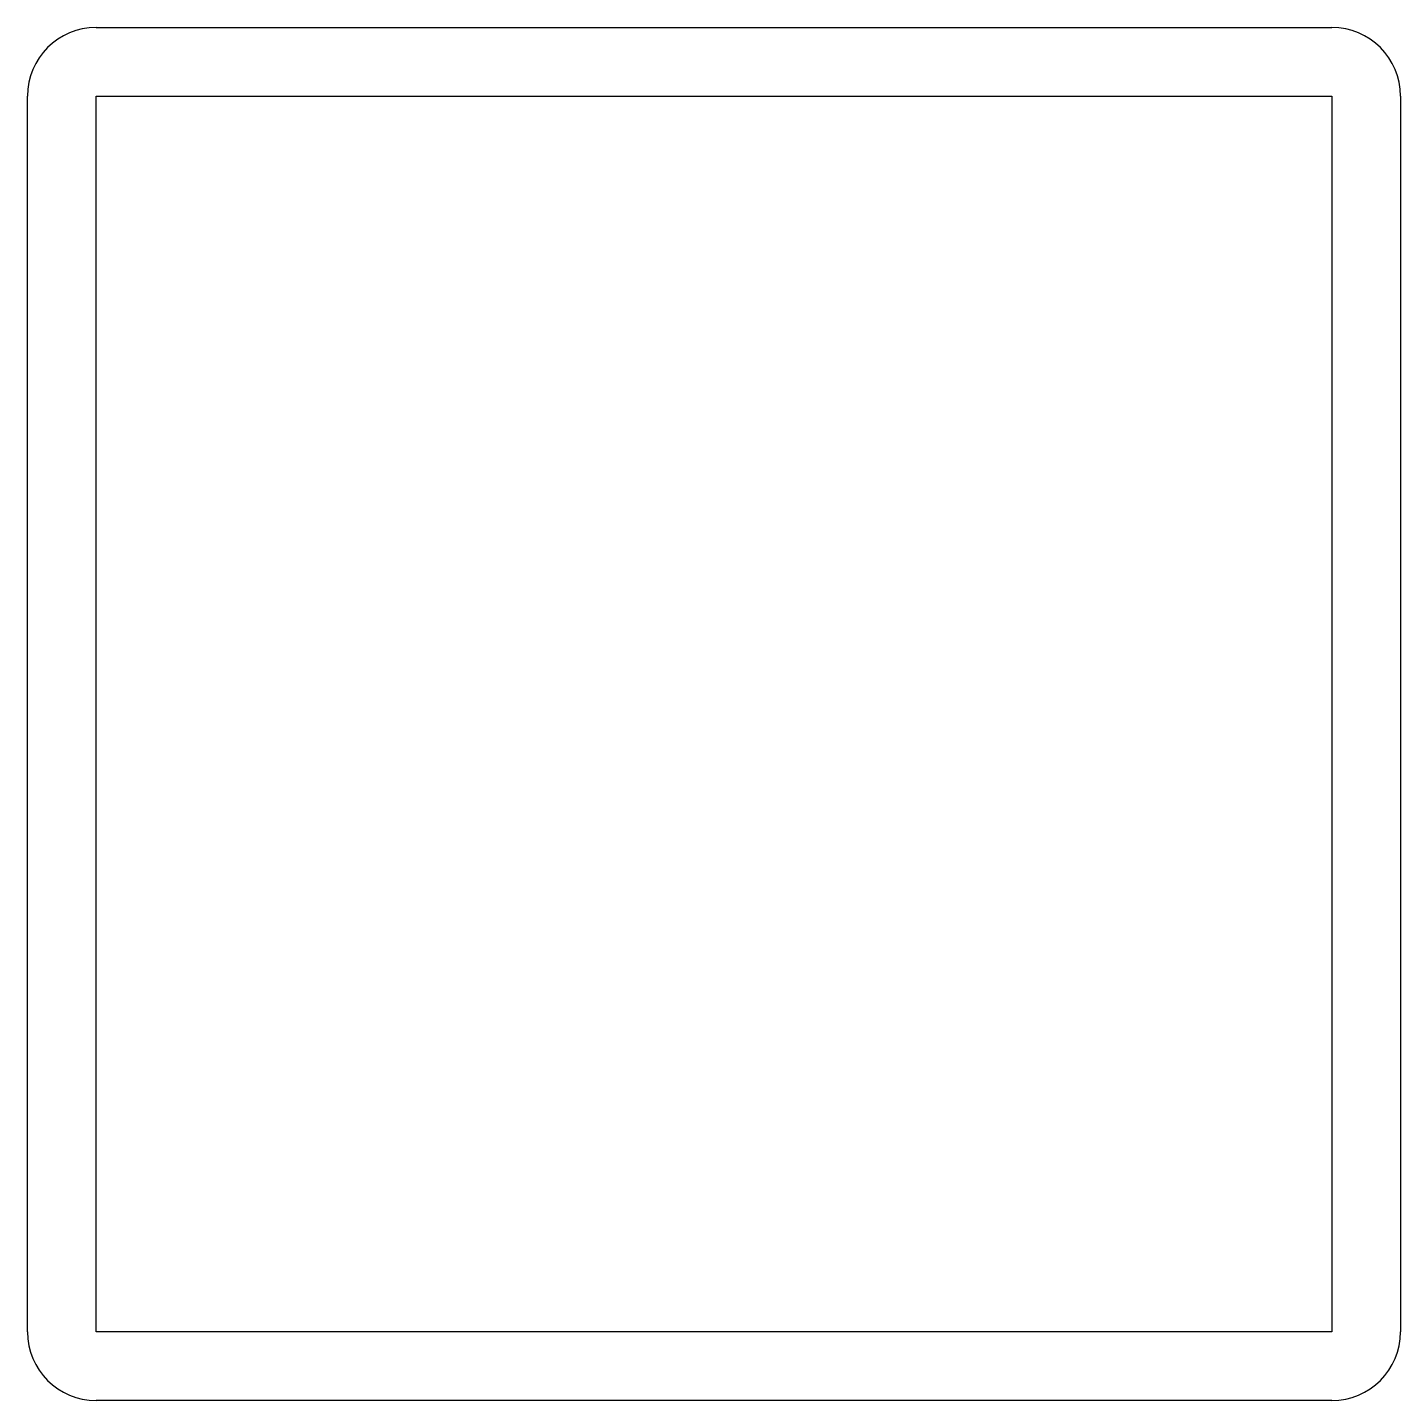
# Model space of a CAD drawing. Extents: x -40 to 40, y 0 to 80.
import ezdxf

# ---------------------------------------------------------------- set-up
doc = ezdxf.new("R2010")
doc.units = 0

msp = doc.modelspace()

# ---------------------------------------------------------------- linework, layer by layer
for p, q in [((-36, 80), (36, 80)), ((-36, 76), (36, 76)), ((36, 76), (36, 4)), ((40, 76), (40, 4)), ((-40, 4), (-40, 76)), ((-36, 4), (-36, 76)), ((36, 4), (-36, 4)), ((36, 0), (-36, 0))]:
    msp.add_line(p, q)
for centre, start, end in [((-36, 76), 90, 180), ((36, 76), 0, 90), ((-36, 4), 180, 270), ((36, 4), 270, 0)]:
    msp.add_arc(centre, 4, start, end)

doc.saveas('drawing.dxf')
